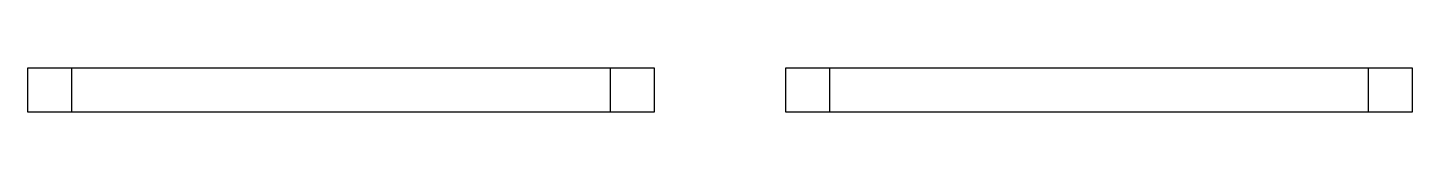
# Model space of a CAD drawing. Header units: millimetres. Extents: x -10474 to 67905, y -3824 to 44223.
# Drawn here: x 60863 to 64001, y 22207 to 22307 of the extents above; entities that cross this region are included whole.
import ezdxf

# ---------------------------------------------------------------- set-up
doc = ezdxf.new("R2010")
doc.units = ezdxf.units.MM
doc.layers.add('Линии', color=7, linetype='Continuous', lineweight=9, true_color=0x00a600)

msp = doc.modelspace()

# ---------------------------------------------------------------- linework, layer by layer
at = {"layer": 'Линии', "color": 5, "lineweight": 30, "true_color": 0x0000ff}
for p, q in [((60862.716, 22206.609), (60862.716, 22306.609)), ((60862.716, 22306.609), (62282.716, 22306.609)), ((60962.716, 22206.609), (60962.716, 22306.609)), ((62182.716, 22306.609), (62182.716, 22206.609)), ((62282.716, 22306.609), (62282.716, 22206.609)), ((62282.716, 22206.609), (60862.716, 22206.609))]:
    msp.add_line(p, q, dxfattribs=at)
at = {"layer": 'Линии', "color": 1, "lineweight": 30, "true_color": 0xff0000}
for p, q in [((62581.397, 22206.609), (62581.397, 22306.609)), ((62581.397, 22306.609), (64001.397, 22306.609)), ((62681.397, 22206.609), (62681.397, 22306.609)), ((63901.397, 22306.609), (63901.397, 22206.609)), ((64001.397, 22306.609), (64001.397, 22206.609)), ((64001.397, 22206.609), (62581.397, 22206.609))]:
    msp.add_line(p, q, dxfattribs=at)

doc.saveas('drawing.dxf')
